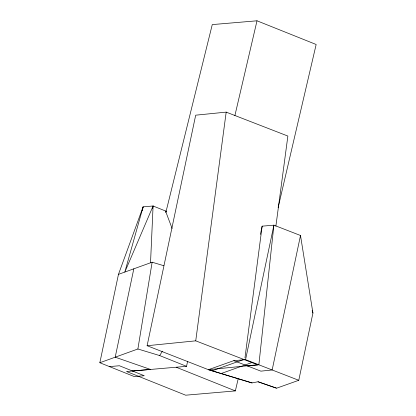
<?xml version="1.0" encoding="UTF-8"?>
<svg xmlns="http://www.w3.org/2000/svg" width="416" height="416" viewBox="0 0 416 416"><rect width="100%" height="100%" fill="white"/><g stroke="black" fill="none" stroke-linecap="round" stroke-linejoin="round"><path stroke-width="0.62" d="M150.53 262.782L153.088 205.993L143.125 206.835L118.461 274.362L99.84 362.736L134.274 376.563L144.243 375.721L119.423 365.752L109.455 366.6M258.861 364.811L273.9 225.165L262.142 226.164L260.406 234.411M244.982 357.796L262.142 226.164M247.629 366.007L258.055 364.962L195.738 340.839L226.184 112.122L195.692 115.185L147.108 345.722L208.426 369.694L251.872 382.933L258.05 381.763L276.614 388.196L298.766 380.297L312.936 313.056L300.503 235.492L273.9 225.165L245.56 359.648L233.802 360.646L208.426 369.694L252.075 382.897M275.876 226.179L287.872 136.058L226.184 112.122M99.84 362.736L137.883 348.993L152.131 262.205L163.842 265.736M142.319 210.642L143.125 206.835L124.816 272.069L153.088 205.993L166.681 211.453M133.822 268.814L115.201 357.188L150.509 369.439L132.418 370.973M152.558 208.53L153.088 205.993M238.306 378.269L235.357 390.91L185.676 395.2L126.521 371.514L186.55 366.33L187.616 361.28M300.503 235.492L272.163 369.97L260.889 371.155L233.802 360.646M234.884 115.622L257.005 20.8L316.16 44.486L278.117 207.584M165.807 212.56L212.269 24.591L257.005 20.8M137.883 348.993L159.671 355.566L162.412 351.187M118.461 274.362L152.131 262.205M212.103 370.807L242.71 359.892M221.125 373.537L252.502 362.341M147.108 345.722L195.738 340.839M208.426 369.694L257.426 364.775M258.05 381.763L276.396 388.128M245.56 359.648L298.766 380.297M159.671 355.566L186.55 366.33M176.197 367.224L235.357 390.91M165.5 210.974L172.12 228.472M312.172 310.591L312.936 313.056"/></g></svg>
